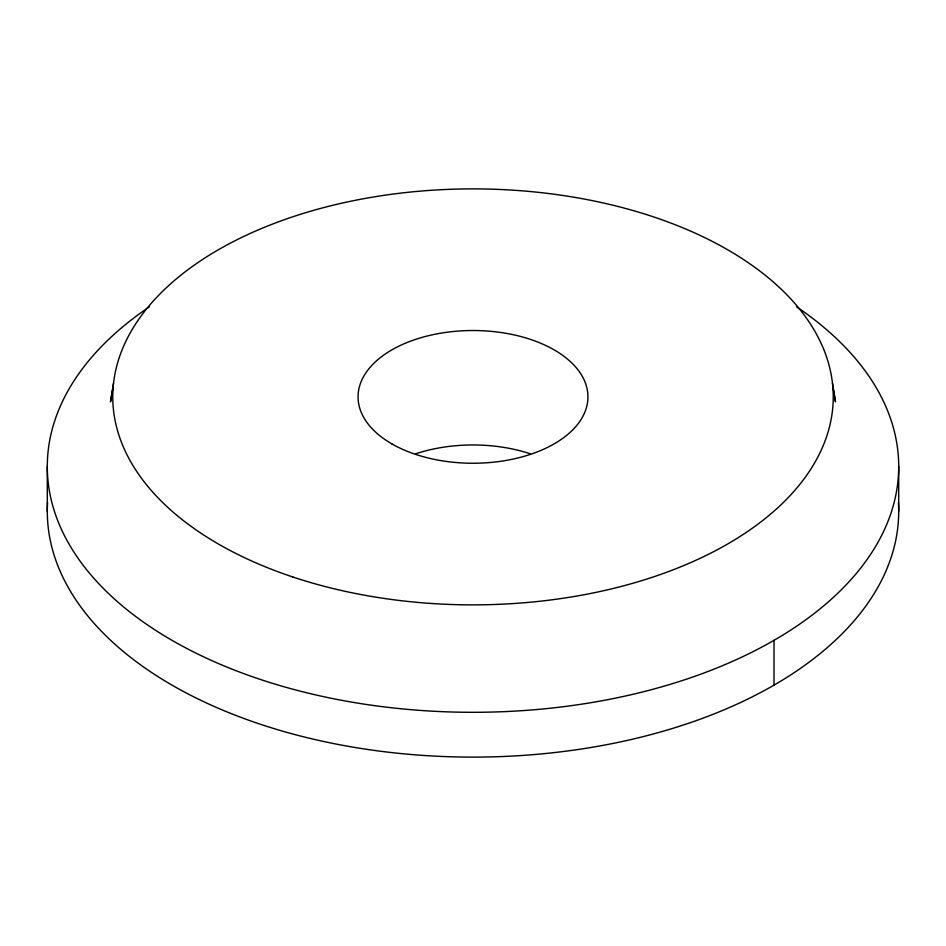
<?xml version="1.0" encoding="UTF-8"?>
<svg xmlns="http://www.w3.org/2000/svg" width="946" height="946" viewBox="0 0 946 946"><rect width="100%" height="100%" fill="white"/><g stroke="black" fill="none" stroke-linecap="round" stroke-linejoin="round"><path stroke-width="1.42" d="M113.52 383.272L110.516 401.825L112.858 388.167M833.142 388.167L835.484 401.825L832.48 383.272M898.7 466.532L898.7 511.337M774.017 640.312L774.017 685.117M47.3 466.532L47.3 511.337M796.709 306.906A425.7 245.771 0 0 1 766.035 644.805A425.7 245.771 0 0 1 179.965 644.805A425.7 245.771 0 0 1 149.291 306.906M898.428 502.563A425.7 245.771 0 0 1 473 757.107A425.7 245.771 0 0 1 47.572 502.563M415.531 453.855A114.939 66.362 0 0 1 530.47 453.855M292.882 577.001A360.249 207.99 0 0 0 833.249 396.882A360.249 207.99 0 0 0 292.882 216.752A360.249 207.99 0 0 0 292.882 577.001M391.727 443.804A114.939 66.362 0 0 0 584.025 414.052A114.939 66.362 0 0 0 443.248 332.779A114.939 66.362 0 0 0 391.727 443.804"/></g></svg>
